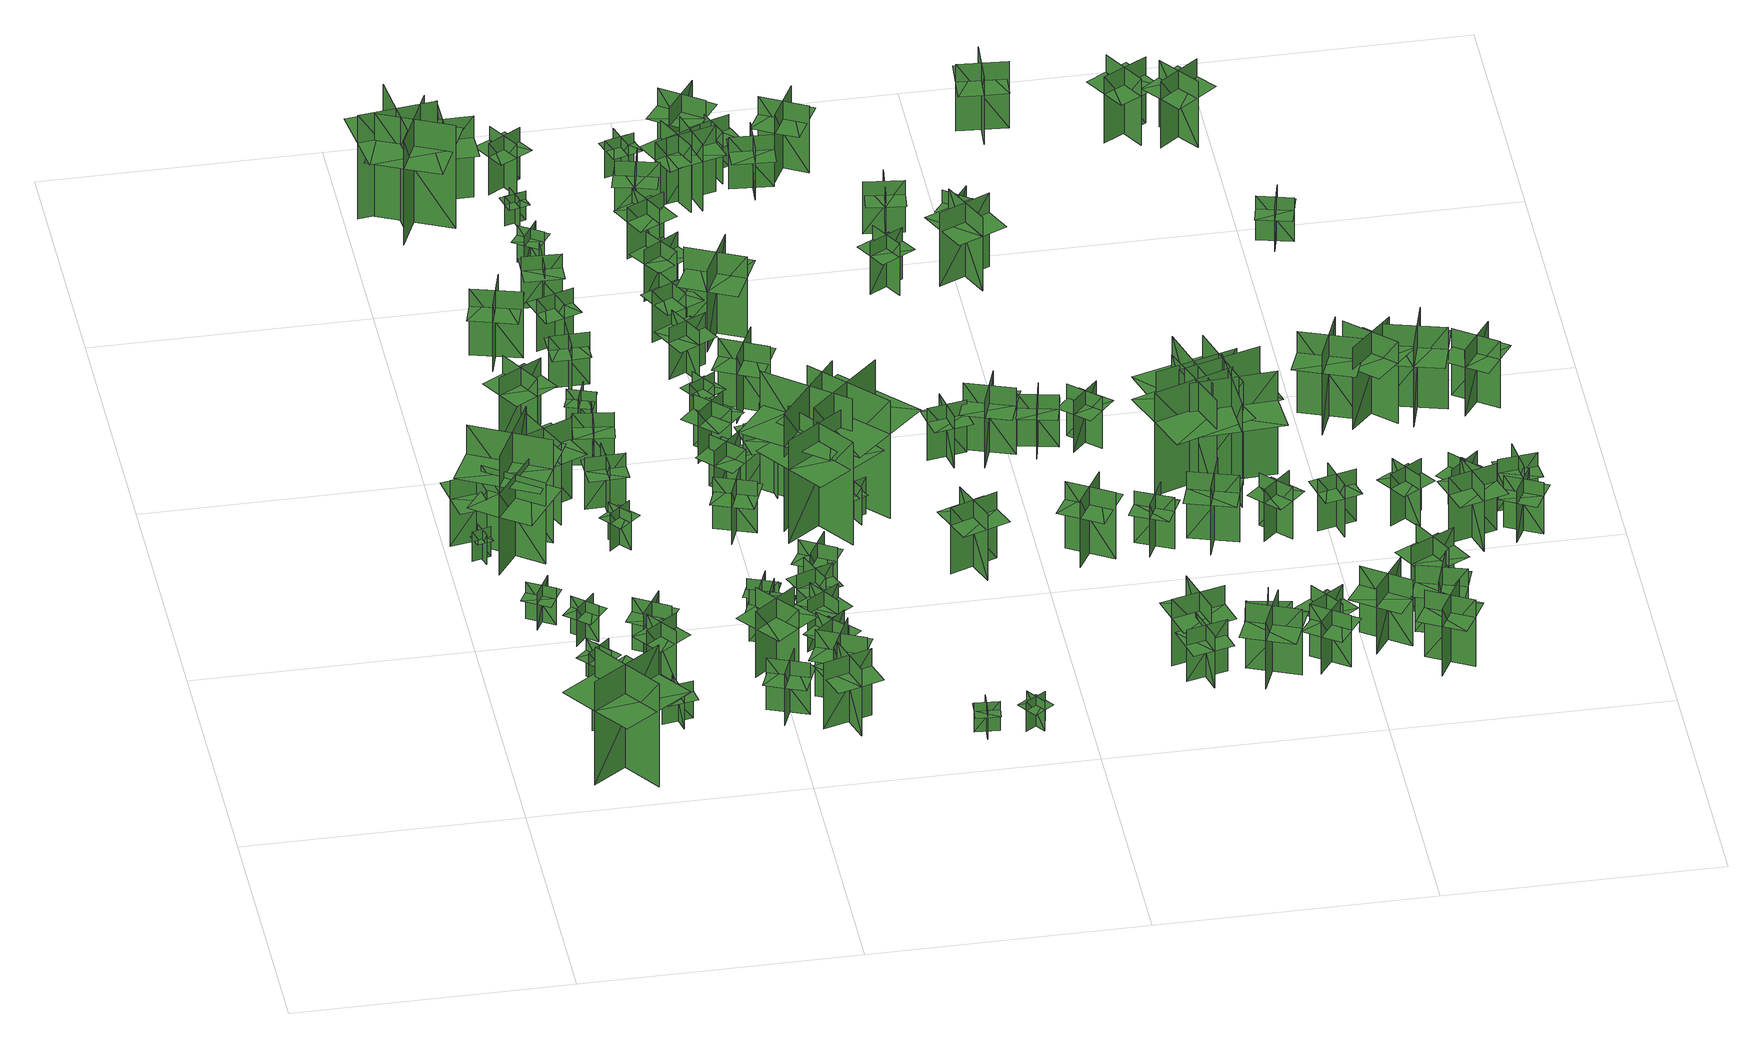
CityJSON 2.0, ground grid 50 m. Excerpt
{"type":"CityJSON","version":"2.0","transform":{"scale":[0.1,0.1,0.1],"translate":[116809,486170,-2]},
"CityObjects":{
"tree1":{"type":"SolitaryVegetationObject","geometry":[{"type":"MultiSurface","lod":"1","boundaries":[[[0,1,2]],[[0,2,3]],[[4,5,6]],[[4,6,7]],[[8,9,10]],[[8,10,11]],[[8,11,12]],[[8,12,13]]]}]},
"tree2":{"type":"SolitaryVegetationObject","geometry":[{"type":"MultiSurface","lod":"1","boundaries":[[[14,15,16]],[[14,16,17]],[[18,19,20]],[[18,20,21]],[[22,23,24]],[[22,24,25]],[[22,25,26]],[[22,26,27]]]}]},
"tree3":{"type":"SolitaryVegetationObject","geometry":[{"type":"MultiSurface","lod":"1","boundaries":[[[28,29,30]],[[28,30,31]],[[32,33,34]],[[32,34,35]],[[36,37,38]],[[36,38,39]],[[36,39,40]],[[36,40,41]]]}]},
"tree4":{"type":"SolitaryVegetationObject","geometry":[{"type":"MultiSurface","lod":"1","boundaries":[[[42,43,44]],[[42,44,45]],[[46,47,48]],[[46,48,49]],[[50,51,52]],[[50,52,53]],[[50,53,54]],[[50,54,55]]]}]},
"tree5":{"type":"SolitaryVegetationObject","geometry":[{"type":"MultiSurface","lod":"1","boundaries":[[[56,57,58]],[[56,58,59]],[[60,61,62]],[[60,62,63]],[[64,65,66]],[[64,66,67]],[[64,67,68]],[[64,68,69]]]}]},
"tree6":{"type":"SolitaryVegetationObject","geometry":[{"type":"MultiSurface","lod":"1","boundaries":[[[70,71,72]],[[70,72,73]],[[74,75,76]],[[74,76,77]],[[78,79,80]],[[78,80,81]],[[78,81,82]],[[78,82,83]]]}]},
"tree7":{"type":"SolitaryVegetationObject","geometry":[{"type":"MultiSurface","lod":"1","boundaries":[[[84,85,86]],[[84,86,87]],[[88,89,90]],[[88,90,91]],[[92,93,94]],[[92,94,95]],[[92,95,96]],[[92,96,97]]]}]},
"tree8":{"type":"SolitaryVegetationObject","geometry":[{"type":"MultiSurface","lod":"1","boundaries":[[[98,99,100]],[[98,100,101]],[[102,103,104]],[[102,104,105]],[[106,107,108]],[[106,108,109]],[[106,109,110]],[[106,110,111]]]}]},
"tree9":{"type":"SolitaryVegetationObject","geometry":[{"type":"MultiSurface","lod":"1","boundaries":[[[112,113,114]],[[112,114,115]],[[116,117,118]],[[116,118,119]],[[120,121,122]],[[120,122,123]],[[120,123,124]],[[120,124,125]]]}]},
"tree10":{"type":"SolitaryVegetationObject","geometry":[{"type":"MultiSurface","lod":"1","boundaries":[[[126,127,128]],[[126,128,129]],[[130,131,132]],[[130,132,133]],[[134,135,136]],[[134,136,137]],[[134,137,138]],[[134,138,139]]]}]},
"tree11":{"type":"SolitaryVegetationObject","geometry":[{"type":"MultiSurface","lod":"1","boundaries":[[[140,141,142]],[[140,142,143]],[[144,145,146]],[[144,146,147]],[[148,149,150]],[[148,150,151]],[[148,151,152]],[[148,152,153]]]}]},
"tree12":{"type":"SolitaryVegetationObject","geometry":[{"type":"MultiSurface","lod":"1","boundaries":[[[154,155,156]],[[154,156,157]],[[158,159,160]],[[158,160,161]],[[162,163,164]],[[162,164,165]],[[162,165,166]],[[162,166,167]]]}]},
"tree13":{"type":"SolitaryVegetationObject","geometry":[{"type":"MultiSurface","lod":"1","boundaries":[[[168,169,170]],[[168,170,171]],[[172,173,174]],[[172,174,175]],[[176,177,178]],[[176,178,179]],[[176,179,180]],[[176,180,181]]]}]},
"tree14":{"type":"SolitaryVegetationObject","geometry":[{"type":"MultiSurface","lod":"1","boundaries":[[[182,183,184]],[[182,184,185]],[[186,187,188]],[[186,188,189]],[[190,191,192]],[[190,192,193]],[[190,193,194]],[[190,194,195]]]}]},
"tree15":{"type":"SolitaryVegetationObject","geometry":[{"type":"MultiSurface","lod":"1","boundaries":[[[196,197,198]],[[196,198,199]],[[200,201,202]],[[200,202,203]],[[204,205,206]],[[204,206,207]],[[204,207,208]],[[204,208,209]]]}]},
"tree16":{"type":"SolitaryVegetationObject","geometry":[{"type":"MultiSurface","lod":"1","boundaries":[[[210,211,212]],[[210,212,213]],[[214,215,216]],[[214,216,217]],[[218,219,220]],[[218,220,221]],[[218,221,222]],[[218,222,223]]]}]},
"tree17":{"type":"SolitaryVegetationObject","geometry":[{"type":"MultiSurface","lod":"1","boundaries":[[[224,225,226]],[[224,226,227]],[[228,229,230]],[[228,230,231]],[[232,233,234]],[[232,234,235]],[[232,235,236]],[[232,236,237]]]}]},
"tree18":{"type":"SolitaryVegetationObject","geometry":[{"type":"MultiSurface","lod":"1","boundaries":[[[238,239,240]],[[238,240,241]],[[242,243,244]],[[242,244,245]],[[246,247,248]],[[246,248,249]],[[246,249,250]],[[246,250,251]]]}]},
"tree19":{"type":"SolitaryVegetationObject","geometry":[{"type":"MultiSurface","lod":"1","boundaries":[[[252,253,254]],[[252,254,255]],[[256,257,258]],[[256,258,259]],[[260,261,262]],[[260,262,263]],[[260,263,264]],[[260,264,265]]]}]},
"tree20":{"type":"SolitaryVegetationObject","geometry":[{"type":"MultiSurface","lod":"1","boundaries":[[[266,267,268]],[[266,268,269]],[[270,271,272]],[[270,272,273]],[[274,275,276]],[[274,276,277]],[[274,277,278]],[[274,278,279]]]}]},
"tree21":{"type":"SolitaryVegetationObject","geometry":[{"type":"MultiSurface","lod":"1","boundaries":[[[280,281,282]],[[280,282,283]],[[284,285,286]],[[284,286,287]],[[288,289,290]],[[288,290,291]],[[288,291,292]],[[288,292,293]]]}]},
"tree22":{"type":"SolitaryVegetationObject","geometry":[{"type":"MultiSurface","lod":"1","boundaries":[[[294,295,296]],[[294,296,297]],[[298,299,300]],[[298,300,301]],[[302,303,304]],[[302,304,305]],[[302,305,306]],[[302,306,307]]]}]},
"tree23":{"type":"SolitaryVegetationObject","geometry":[{"type":"MultiSurface","lod":"1","boundaries":[[[308,309,310]],[[308,310,311]],[[312,313,314]],[[312,314,315]],[[316,317,318]],[[316,318,319]],[[316,319,320]],[[316,320,321]]]}]},
"tree24":{"type":"SolitaryVegetationObject","geometry":[{"type":"MultiSurface","lod":"1","boundaries":[[[322,323,324]],[[322,324,325]],[[326,327,328]],[[326,328,329]],[[330,331,332]],[[330,332,333]],[[330,333,334]],[[330,334,335]]]}]},
"tree25":{"type":"SolitaryVegetationObject","geometry":[{"type":"MultiSurface","lod":"1","boundaries":[[[336,337,338]],[[336,338,339]],[[340,341,342]],[[340,342,343]],[[344,345,346]],[[344,346,347]],[[344,347,348]],[[344,348,349]]]}]},
"tree26":{"type":"SolitaryVegetationObject","geometry":[{"type":"MultiSurface","lod":"1","boundaries":[[[350,351,352]],[[350,352,353]],[[354,355,356]],[[354,356,357]],[[358,359,360]],[[358,360,361]],[[358,361,362]],[[358,362,363]]]}]},
"tree27":{"type":"SolitaryVegetationObject","geometry":[{"type":"MultiSurface","lod":"1","boundaries":[[[364,365,366]],[[364,366,367]],[[368,369,370]],[[368,370,371]],[[372,373,374]],[[372,374,375]],[[372,375,376]],[[372,376,377]]]}]},
"tree28":{"type":"SolitaryVegetationObject","geometry":[{"type":"MultiSurface","lod":"1","boundaries":[[[378,379,380]],[[378,380,381]],[[382,383,384]],[[382,384,385]],[[386,387,388]],[[386,388,389]],[[386,389,390]],[[386,390,391]]]}]},
"tree29":{"type":"SolitaryVegetationObject","geometry":[{"type":"MultiSurface","lod":"1","boundaries":[[[392,393,394]],[[392,394,395]],[[396,397,398]],[[396,398,399]],[[400,401,402]],[[400,402,403]],[[400,403,404]],[[400,404,405]]]}]},
"tree30":{"type":"SolitaryVegetationObject","geometry":[{"type":"MultiSurface","lod":"1","boundaries":[[[406,407,408]],[[406,408,409]],[[410,411,412]],[[410,412,413]],[[414,415,416]],[[414,416,417]],[[414,417,418]],[[414,418,419]]]}]},
"tree31":{"type":"SolitaryVegetationObject","geometry":[{"type":"MultiSurface","lod":"1","boundaries":[[[420,421,422]],[[420,422,423]],[[424,425,426]],[[424,426,427]],[[428,429,430]],[[428,430,431]],[[428,431,432]],[[428,432,433]]]}]},
"tree32":{"type":"SolitaryVegetationObject","geometry":[{"type":"MultiSurface","lod":"1","boundaries":[[[434,435,436]],[[434,436,437]],[[438,439,440]],[[438,440,441]],[[442,443,444]],[[442,444,445]],[[442,445,446]],[[442,446,447]]]}]},
"tree33":{"type":"SolitaryVegetationObject","geometry":[{"type":"MultiSurface","lod":"1","boundaries":[[[448,449,450]],[[448,450,451]],[[452,453,454]],[[452,454,455]],[[456,457,458]],[[456,458,459]],[[456,459,460]],[[456,460,461]]]}]},
"tree34":{"type":"SolitaryVegetationObject","geometry":[{"type":"MultiSurface","lod":"1","boundaries":[[[462,463,464]],[[462,464,465]],[[466,467,468]],[[466,468,469]],[[470,471,472]],[[470,472,473]],[[470,473,474]],[[470,474,475]]]}]},
"tree35":{"type":"SolitaryVegetationObject","geometry":[{"type":"MultiSurface","lod":"1","boundaries":[[[476,477,478]],[[476,478,479]],[[480,481,482]],[[480,482,483]],[[484,485,486]],[[484,486,487]],[[484,487,488]],[[484,488,489]]]}]},
"tree36":{"type":"SolitaryVegetationObject","geometry":[{"type":"MultiSurface","lod":"1","boundaries":[[[490,491,492]],[[490,492,493]],[[494,495,496]],[[494,496,497]],[[498,499,500]],[[498,500,501]],[[498,501,502]],[[498,502,503]]]}]},
"tree37":{"type":"SolitaryVegetationObject","geometry":[{"type":"MultiSurface","lod":"1","boundaries":[[[504,505,506]],[[504,506,507]],[[508,509,510]],[[508,510,511]],[[512,513,514]],[[512,514,515]],[[512,515,516]],[[512,516,517]]]}]},
"tree38":{"type":"SolitaryVegetationObject","geometry":[{"type":"MultiSurface","lod":"1","boundaries":[[[518,519,520]],[[518,520,521]],[[522,523,524]],[[522,524,525]],[[526,527,528]],[[526,528,529]],[[526,529,530]],[[526,530,531]]]}]},
"tree39":{"type":"SolitaryVegetationObject","geometry":[{"type":"MultiSurface","lod":"1","boundaries":[[[532,533,534]],[[532,534,535]],[[536,537,538]],[[536,538,539]],[[540,541,542]],[[540,542,543]],[[540,543,544]],[[540,544,545]]]}]},
"tree40":{"type":"SolitaryVegetationObject","geometry":[{"type":"MultiSurface","lod":"1","boundaries":[[[546,547,548]],[[546,548,549]],[[550,551,552]],[[550,552,553]],[[554,555,556]],[[554,556,557]],[[554,557,558]],[[554,558,559]]]}]},
"tree41":{"type":"SolitaryVegetationObject","geometry":[{"type":"MultiSurface","lod":"1","boundaries":[[[560,561,562]],[[560,562,563]],[[564,565,566]],[[564,566,567]],[[568,569,570]],[[568,570,571]],[[568,571,572]],[[568,572,573]]]}]},
"tree42":{"type":"SolitaryVegetationObject","geometry":[{"type":"MultiSurface","lod":"1","boundaries":[[[574,575,576]],[[574,576,577]],[[578,579,580]],[[578,580,581]],[[582,583,584]],[[582,584,585]],[[582,585,586]],[[582,586,587]]]}]},
"tree43":{"type":"SolitaryVegetationObject","geometry":[{"type":"MultiSurface","lod":"1","boundaries":[[[588,589,590]],[[588,590,591]],[[592,593,594]],[[592,594,595]],[[596,597,598]],[[596,598,599]],[[596,599,600]],[[596,600,601]]]}]},
"tree44":{"type":"SolitaryVegetationObject","geometry":[{"type":"MultiSurface","lod":"1","boundaries":[[[602,603,604]],[[602,604,605]],[[606,607,608]],[[606,608,609]],[[610,611,612]],[[610,612,613]],[[610,613,614]],[[610,614,615]]]}]},
"tree45":{"type":"SolitaryVegetationObject","geometry":[{"type":"MultiSurface","lod":"1","boundaries":[[[616,617,618]],[[616,618,619]],[[620,621,622]],[[620,622,623]],[[624,625,626]],[[624,626,627]],[[624,627,628]],[[624,628,629]]]}]},
"tree46":{"type":"SolitaryVegetationObject","geometry":[{"type":"MultiSurface","lod":"1","boundaries":[[[630,631,632]],[[630,632,633]],[[634,635,636]],[[634,636,637]],[[638,639,640]],[[638,640,641]],[[638,641,642]],[[638,642,643]]]}]},
"tree47":{"type":"SolitaryVegetationObject","geometry":[{"type":"MultiSurface","lod":"1","boundaries":[[[644,645,646]],[[644,646,647]],[[648,649,650]],[[648,650,651]],[[652,653,654]],[[652,654,655]],[[652,655,656]],[[652,656,657]]]}]},
"tree48":{"type":"SolitaryVegetationObject","geometry":[{"type":"MultiSurface","lod":"1","boundaries":[[[658,659,660]],[[658,660,661]],[[662,663,664]],[[662,664,665]],[[666,667,668]],[[666,668,669]],[[666,669,670]],[[666,670,671]]]}]},
"tree49":{"type":"SolitaryVegetationObject","geometry":[{"type":"MultiSurface","lod":"1","boundaries":[[[672,673,674]],[[672,674,675]],[[676,677,678]],[[676,678,679]],[[680,681,682]],[[680,682,683]],[[680,683,684]],[[680,684,685]]]}]},
"tree50":{"type":"SolitaryVegetationObject","geometry":[{"type":"MultiSurface","lod":"1","boundaries":[[[686,687,688]],[[686,688,689]],[[690,691,692]],[[690,692,693]],[[694,695,696]],[[694,696,697]],[[694,697,698]],[[694,698,699]]]}]},
"tree51":{"type":"SolitaryVegetationObject","geometry":[{"type":"MultiSurface","lod":"1","boundaries":[[[700,701,702]],[[700,702,703]],[[704,705,706]],[[704,706,707]],[[708,709,710]],[[708,710,711]],[[708,711,712]],[[708,712,713]]]}]},
"tree52":{"type":"SolitaryVegetationObject","geometry":[{"type":"MultiSurface","lod":"1","boundaries":[[[714,715,716]],[[714,716,717]],[[718,719,720]],[[718,720,721]],[[722,723,724]],[[722,724,725]],[[722,725,726]],[[722,726,727]]]}]},
"tree53":{"type":"SolitaryVegetationObject","geometry":[{"type":"MultiSurface","lod":"1","boundaries":[[[728,729,730]],[[728,730,731]],[[732,733,734]],[[732,734,735]],[[736,737,738]],[[736,738,739]],[[736,739,740]],[[736,740,741]]]}]},
"tree54":{"type":"SolitaryVegetationObject","geometry":[{"type":"MultiSurface","lod":"1","boundaries":[[[742,743,744]],[[742,744,745]],[[746,747,748]],[[746,748,749]],[[750,751,752]],[[750,752,753]],[[750,753,754]],[[750,754,755]]]}]},
"tree55":{"type":"SolitaryVegetationObject","geometry":[{"type":"MultiSurface","lod":"1","boundaries":[[[756,757,758]],[[756,758,759]],[[760,761,762]],[[760,762,763]],[[764,765,766]],[[764,766,767]],[[764,767,768]],[[764,768,769]]]}]},
"tree56":{"type":"SolitaryVegetationObject","geometry":[{"type":"MultiSurface","lod":"1","boundaries":[[[770,771,772]],[[770,772,773]],[[774,775,776]],[[774,776,777]],[[778,779,780]],[[778,780,781]],[[778,781,782]],[[778,782,783]]]}]},
"tree57":{"type":"SolitaryVegetationObject","geometry":[{"type":"MultiSurface","lod":"1","boundaries":[[[784,785,786]],[[784,786,787]],[[788,789,790]],[[788,790,791]],[[792,793,794]],[[792,794,795]],[[792,795,796]],[[792,796,797]]]}]},
"tree58":{"type":"SolitaryVegetationObject","geometry":[{"type":"MultiSurface","lod":"1","boundaries":[[[798,799,800]],[[798,800,801]],[[802,803,804]],[[802,804,805]],[[806,807,808]],[[806,808,809]],[[806,809,810]],[[806,810,811]]]}]},
"tree59":{"type":"SolitaryVegetationObject","geometry":[{"type":"MultiSurface","lod":"1","boundaries":[[[812,813,814]],[[812,814,815]],[[816,817,818]],[[816,818,819]],[[820,821,822]],[[820,822,823]],[[820,823,824]],[[820,824,825]]]}]},
"tree60":{"type":"SolitaryVegetationObject","geometry":[{"type":"MultiSurface","lod":"1","boundaries":[[[826,827,828]],[[826,828,829]],[[830,831,832]],[[830,832,833]],[[834,835,836]],[[834,836,837]],[[834,837,838]],[[834,838,839]]]}]},
"tree61":{"type":"SolitaryVegetationObject","geometry":[{"type":"MultiSurface","lod":"1","boundaries":[[[840,841,842]],[[840,842,843]],[[844,845,846]],[[844,846,847]],[[848,849,850]],[[848,850,851]],[[848,851,852]],[[848,852,853]]]}]},
"tree62":{"type":"SolitaryVegetationObject","geometry":[{"type":"MultiSurface","lod":"1","boundaries":[[[854,855,856]],[[854,856,857]],[[858,859,860]],[[858,860,861]],[[862,863,864]],[[862,864,865]],[[862,865,866]],[[862,866,867]]]}]},
"tree63":{"type":"SolitaryVegetationObject","geometry":[{"type":"MultiSurface","lod":"1","boundaries":[[[868,869,870]],[[868,870,871]],[[872,873,874]],[[872,874,875]],[[876,877,878]],[[876,878,879]],[[876,879,880]],[[876,880,881]]]}]},
"tree64":{"type":"SolitaryVegetationObject","geometry":[{"type":"MultiSurface","lod":"1","boundaries":[[[882,883,884]],[[882,884,885]],[[886,887,888]],[[886,888,889]],[[890,891,892]],[[890,892,893]],[[890,893,894]],[[890,894,895]]]}]},
"tree65":{"type":"SolitaryVegetationObject","geometry":[{"type":"MultiSurface","lod":"1","boundaries":[[[896,897,898]],[[896,898,899]],[[900,901,902]],[[900,902,903]],[[904,905,906]],[[904,906,907]],[[904,907,908]],[[904,908,909]]]}]},
"tree66":{"type":"SolitaryVegetationObject","geometry":[{"type":"MultiSurface","lod":"1","boundaries":[[[910,911,912]],[[910,912,913]],[[914,915,916]],[[914,916,917]],[[918,919,920]],[[918,920,921]],[[918,921,922]],[[918,922,923]]]}]},
"tree67":{"type":"SolitaryVegetationObject","geometry":[{"type":"MultiSurface","lod":"1","boundaries":[[[924,925,926]],[[924,926,927]],[[928,929,930]],[[928,930,931]],[[932,933,934]],[[932,934,935]],[[932,935,936]],[[932,936,937]]]}]},
"tree68":{"type":"SolitaryVegetationObject","geometry":[{"type":"MultiSurface","lod":"1","boundaries":[[[938,939,940]],[[938,940,941]],[[942,943,944]],[[942,944,945]],[[946,947,948]],[[946,948,949]],[[946,949,950]],[[946,950,951]]]}]},
"tree69":{"type":"SolitaryVegetationObject","geometry":[{"type":"MultiSurface","lod":"1","boundaries":[[[952,953,954]],[[952,954,955]],[[956,957,958]],[[956,958,959]],[[960,961,962]],[[960,962,963]],[[960,963,964]],[[960,964,965]]]}]},
"tree70":{"type":"SolitaryVegetationObject","geometry":[{"type":"MultiSurface","lod":"1","boundaries":[[[966,967,968]],[[966,968,969]],[[970,971,972]],[[970,972,973]],[[974,975,976]],[[974,976,977]],[[974,977,978]],[[974,978,979]]]}]},
"tree71":{"type":"SolitaryVegetationObject","geometry":[{"type":"MultiSurface","lod":"1","boundaries":[[[980,981,982]],[[980,982,983]],[[984,985,986]],[[984,986,987]],[[988,989,990]],[[988,990,991]],[[988,991,992]],[[988,992,993]]]}]},
"tree72":{"type":"SolitaryVegetationObject","geometry":[{"type":"MultiSurface","lod":"1","boundaries":[[[994,995,996]],[[994,996,997]],[[998,999,1000]],[[998,1000,1001]],[[1002,1003,1004]],[[1002,1004,1005]],[[1002,1005,1006]],[[1002,1006,1007]]]}]},
"tree73":{"type":"SolitaryVegetationObject","geometry":[{"type":"MultiSurface","lod":"1","boundaries":[[[1008,1009,1010]],[[1008,1010,1011]],[[1012,1013,1014]],[[1012,1014,1015]],[[1016,1017,1018]],[[1016,1018,1019]],[[1016,1019,1020]],[[1016,1020,1021]]]}]},
"tree74":{"type":"SolitaryVegetationObject","geometry":[{"type":"MultiSurface","lod":"1","boundaries":[[[1022,1023,1024]],[[1022,1024,1025]],[[1026,1027,1028]],[[1026,1028,1029]],[[1030,1031,1032]],[[1030,1032,1033]],[[1030,1033,1034]],[[1030,1034,1035]]]}]},
"tree75":{"type":"SolitaryVegetationObject","geometry":[{"type":"MultiSurface","lod":"1","boundaries":[[[1036,1037,1038]],[[1036,1038,1039]],[[1040,1041,1042]],[[1040,1042,1043]],[[1044,1045,1046]],[[1044,1046,1047]],[[1044,1047,1048]],[[1044,1048,1049]]]}]},
"tree76":{"type":"SolitaryVegetationObject","geometry":[{"type":"MultiSurface","lod":"1","boundaries":[[[1050,1051,1052]],[[1050,1052,1053]],[[1054,1055,1056]],[[1054,1056,1057]],[[1058,1059,1060]],[[1058,1060,1061]],[[1058,1061,1062]],[[1058,1062,1063]]]}]},
"tree77":{"type":"SolitaryVegetationObject","geometry":[{"type":"MultiSurface","lod":"1","boundaries":[[[1064,1065,1066]],[[1064,1066,1067]],[[1068,1069,1070]],[[1068,1070,1071]],[[1072,1073,1074]],[[1072,1074,1075]],[[1072,1075,1076]],[[1072,1076,1077]]]}]},
"tree78":{"type":"SolitaryVegetationObject","geometry":[{"type":"MultiSurface","lod":"1","boundaries":[[[1078,1079,1080]],[[1078,1080,1081]],[[1082,1083,1084]],[[1082,1084,1085]],[[1086,1087,1088]],[[1086,1088,1089]],[[1086,1089,1090]],[[1086,1090,1091]]]}]},
"tree79":{"type":"SolitaryVegetationObject","geometry":[{"type":"MultiSurface","lod":"1","boundaries":[[[1092,1093,1094]],[[1092,1094,1095]],[[1096,1097,1098]],[[1096,1098,1099]],[[1100,1101,1102]],[[1100,1102,1103]],[[1100,1103,1104]],[[1100,1104,1105]]]}]},
"tree80":{"type":"SolitaryVegetationObject","geometry":[{"type":"MultiSurface","lod":"1","boundaries":[[[1106,1107,1108]],[[1106,1108,1109]],[[1110,1111,1112]],[[1110,1112,1113]],[[1114,1115,1116]],[[1114,1116,1117]],[[1114,1117,1118]],[[1114,1118,1119]]]}]},
"tree81":{"type":"SolitaryVegetationObject","geometry":[{"type":"MultiSurface","lod":"1","boundaries":[[[1120,1121,1122]],[[1120,1122,1123]],[[1124,1125,1126]],[[1124,1126,1127]],[[1128,1129,1130]],[[1128,1130,1131]],[[1128,1131,1132]],[[1128,1132,1133]]]}]},
"tree82":{"type":"SolitaryVegetationObject","geometry":[{"type":"MultiSurface","lod":"1","boundaries":[[[1134,1135,1136]],[[1134,1136,1137]],[[1138,1139,1140]],[[1138,1140,1141]],[[1142,1143,1144]],[[1142,1144,1145]],[[1142,1145,1146]],[[1142,1146,1147]]]}]},
"tree83":{"type":"SolitaryVegetationObject","geometry":[{"type":"MultiSurface","lod":"1","boundaries":[[[1148,1149,1150]],[[1148,1150,1151]],[[1152,1153,1154]],[[1152,1154,1155]],[[1156,1157,1158]],[[1156,1158,1159]],[[1156,1159,1160]],[[1156,1160,1161]]]}]},
"tree84":{"type":"SolitaryVegetationObject","geometry":[{"type":"MultiSurface","lod":"1","boundaries":[[[1162,1163,1164]],[[1162,1164,1165]],[[1166,1167,1168]],[[1166,1168,1169]],[[1170,1171,1172]],[[1170,1172,1173]],[[1170,1173,1174]],[[1170,1174,1175]]]}]},
"tree85":{"type":"SolitaryVegetationObject","geometry":[{"type":"MultiSurface","lod":"1","boundaries":[[[1176,1177,1178]],[[1176,1178,1179]],[[1180,1181,1182]],[[1180,1182,1183]],[[1184,1185,1186]],[[1184,1186,1187]],[[1184,1187,1188]],[[1184,1188,1189]]]}]},
"tree86":{"type":"SolitaryVegetationObject","geometry":[{"type":"MultiSurface","lod":"1","boundaries":[[[1190,1191,1192]],[[1190,1192,1193]],[[1194,1195,1196]],[[1194,1196,1197]],[[1198,1199,1200]],[[1198,1200,1201]],[[1198,1201,1202]],[[1198,1202,1203]]]}]},
"tree87":{"type":"SolitaryVegetationObject","geometry":[{"type":"MultiSurface","lod":"1","boundaries":[[[1204,1205,1206]],[[1204,1206,1207]],[[1208,1209,1210]],[[1208,1210,1211]],[[1212,1213,1214]],[[1212,1214,1215]],[[1212,1215,1216]],[[1212,1216,1217]]]}]},
"tree88":{"type":"SolitaryVegetationObject","geometry":[{"type":"MultiSurface","lod":"1","boundaries":[[[1218,1219,1220]],[[1218,1220,1221]],[[1222,1223,1224]],[[1222,1224,1225]],[[1226,1227,1228]],[[1226,1228,1229]],[[1226,1229,1230]],[[1226,1230,1231]]]}]},
"tree89":{"type":"SolitaryVegetationObject","geometry":[{"type":"MultiSurface","lod":"1","boundaries":[[[1232,1233,1234]],[[1232,1234,1235]],[[1236,1237,1238]],[[1236,1238,1239]],[[1240,1241,1242]],[[1240,1242,1243]],[[1240,1243,1244]],[[1240,1244,1245]]]}]},
"tree90":{"type":"SolitaryVegetationObject","geometry":[{"type":"MultiSurface","lod":"1","boundaries":[[[1246,1247,1248]],[[1246,1248,1249]],[[1250,1251,1252]],[[1250,1252,1253]],[[1254,1255,1256]],[[1254,1256,1257]],[[1254,1257,1258]],[[1254,1258,1259]]]}]},
"tree91":{"type":"SolitaryVegetationObject","geometry":[{"type":"MultiSurface","lod":"1","boundaries":[[[1260,1261,1262]],[[1260,1262,1263]],[[1264,1265,1266]],[[1264,1266,1267]],[[1268,1269,1270]],[[1268,1270,1271]],[[1268,1271,1272]],[[1268,1272,1273]]]}]},
"tree92":{"type":"SolitaryVegetationObject","geometry":[{"type":"MultiSurface","lod":"1","boundaries":[[[1274,1275,1276]],[[1274,1276,1277]],[[1278,1279,1280]],[[1278,1280,1281]],[[1282,1283,1284]],[[1282,1284,1285]],[[1282,1285,1286]],[[1282,1286,1287]]]}]},
"tree93":{"type":"SolitaryVegetationObject","geometry":[{"type":"MultiSurface","lod":"1","boundaries":[[[1288,1289,1290]],[[1288,1290,1291]],[[1292,1293,1294]],[[1292,1294,1295]],[[1296,1297,1298]],[[1296,1298,1299]],[[1296,1299,1300]],[[1296,1300,1301]]]}]},
"tree94":{"type":"SolitaryVegetationObject","geometry":[{"type":"MultiSurface","lod":"1","boundaries":[[[1302,1303,1304]],[[1302,1304,1305]],[[1306,1307,1308]],[[1306,1308,1309]],[[1310,1311,1312]],[[1310,1312,1313]],[[1310,1313,1314]],[[1310,1314,1315]]]}]},
"tree95":{"type":"SolitaryVegetationObject","geometry":[{"type":"MultiSurface","lod":"1","boundaries":[[[1316,1317,1318]],[[1316,1318,1319]],[[1320,1321,1322]],[[1320,1322,1323]],[[1324,1325,1326]],[[1324,1326,1327]],[[1324,1327,1328]],[[1324,1328,1329]]]}]},
"tree96":{"type":"SolitaryVegetationObject","geometry":[{"type":"MultiSurface","lod":"1","boundaries":[[[1330,1331,1332]],[[1330,1332,1333]],[[1334,1335,1336]],[[1334,1336,1337]],[[1338,1339,1340]],[[1338,1340,1341]],[[1338,1341,1342]],[[1338,1342,1343]]]}]},
"tree97":{"type":"SolitaryVegetationObject","geometry":[{"type":"MultiSurface","lod":"1","boundaries":[[[1344,1345,1346]],[[1344,1346,1347]],[[1348,1349,1350]],[[1348,1350,1351]],[[1352,1353,1354]],[[1352,1354,1355]],[[1352,1355,1356]],[[1352,1356,1357]]]}]},
"tree98":{"type":"SolitaryVegetationObject","geometry":[{"type":"MultiSurface","lod":"1","boundaries":[[[1358,1359,1360]],[[1358,1360,1361]],[[1362,1363,1364]],[[1362,1364,1365]],[[1366,1367,1368]],[[1366,1368,1369]],[[1366,1369,1370]],[[1366,1370,1371]]]}]},
"tree99":{"type":"SolitaryVegetationObject","geometry":[{"type":"MultiSurface","lod":"1","boundaries":[[[1372,1373,1374]],[[1372,1374,1375]],[[1376,1377,1378]],[[1376,1378,1379]],[[1380,1381,1382]],[[1380,1382,1383]],[[1380,1383,1384]],[[1380,1384,1385]]]}]},
"tree100":{"type":"SolitaryVegetationObject","geometry":[{"type":"MultiSurface","lod":"1","boundaries":[[[1386,1387,1388]],[[1386,1388,1389]],[[1390,1391,1392]],[[1390,1392,1393]],[[1394,1395,1396]],[[1394,1396,1397]],[[1394,1397,1398]],[[1394,1398,1399]]]}]},
"tree101":{"type":"SolitaryVegetationObject","geometry":[{"type":"MultiSurface","lod":"1","boundaries":[[[1400,1401,1402]],[[1400,1402,1403]],[[1404,1405,1406]],[[1404,1406,1407]],[[1408,1409,1410]],[[1408,1410,1411]],[[1408,1411,1412]],[[1408,1412,1413]]]}]},
"tree102":{"type":"SolitaryVegetationObject","geometry":[{"type":"MultiSurface","lod":"1","boundaries":[[[1414,1415,1416]],[[1414,1416,1417]],[[1418,1419,1420]],[[1418,1420,1421]],[[1422,1423,1424]],[[1422,1424,1425]],[[1422,1425,1426]],[[1422,1426,1427]]]}]},
"tree103":{"type":"SolitaryVegetationObject","geometry":[{"type":"MultiSurface","lod":"1","boundaries":[[[1428,1429,1430]],[[1428,1430,1431]],[[1432,1433,1434]],[[1432,1434,1435]],[[1436,1437,1438]],[[1436,1438,1439]],[[1436,1439,1440]],[[1436,1440,1441]]]}]},
"tree104":{"type":"SolitaryVegetationObject","geometry":[{"type":"MultiSurface","lod":"1","boundaries":[[[1442,1443,1444]],[[1442,1444,1445]],[[1446,1447,1448]],[[1446,1448,1449]],[[1450,1451,1452]],[[1450,1452,1453]],[[1450,1453,1454]],[[1450,1454,1455]]]}]}
},
"vertices":[
[151,172,9],[240,46,9],[240,46,225],[151,172,225],[132,71,9],[259,160,9],[259,160,225],[132,71,225],[132,71,164],[177,8,164],[304,97,164],[259,160,164],[214,223,164],[88,134,164],
[182,179,12],[206,252,12],[206,252,120],[182,179,120],[228,201,12],[155,226,12],[155,226,120],[228,201,120],[228,201,90],[240,238,90],[167,263,90],[155,226,90],[142,190,90],[216,165,90],
[74,763,13],[40,753,13],[40,753,75],[74,763,75],[53,774,13],[53,774,75],[63,740,75],[63,740,13],[54,773,55],[39,769,55],[47,741,55],[62,745,55],[76,749,55],[68,777,55],
[114,535,12],[141,584,12],[141,584,89],[114,535,89],[149,545,12],[101,572,12],[101,572,89],[149,545,89],[149,545,67],[163,570,67],[114,596,67],[101,572,67],[88,548,67],[136,521,67],
[208,341,15],[172,383,15],[172,383,92],[208,341,92],[211,378,15],[169,341,15],[169,341,92],[211,378,92],[211,378,70],[192,399,70],[151,362,70],[169,341,70],[187,321,70],[229,357,70],
[49,861,11],[67,763,11],[67,763,150],[49,861,150],[11,806,11],[109,824,11],[109,824,150],[11,806,150],[11,806,111],[20,757,111],[118,775,111],[109,824,111],[100,873,111],[2,855,111],
[211,481,13],[169,516,13],[169,516,90],[211,481,90],[208,517,13],[172,475,13],[172,475,90],[208,517,90],[208,517,68],[187,535,68],[151,493,68],[172,475,68],[193,457,68],[229,499,68],
[163,729,10],[64,800,10],[64,800,179],[163,729,179],[150,809,10],[79,710,10],[79,710,179],[150,809,179],[150,809,131],[101,845,131],[30,746,131],[79,710,131],[129,675,131],[200,774,131],
[88,754,12],[158,892,12],[158,892,227],[88,754,227],[186,785,12],[48,855,12],[48,855,227],[186,785,227],[186,785,167],[221,854,167],[83,924,167],[48,855,167],[13,786,167],[151,716,167],
[308,189,22],[297,243,22],[297,243,99],[308,189,99],[329,219,22],[274,209,22],[274,209,99],[329,219,99],[329,219,78],[323,246,78],[269,236,78],[274,209,78],[280,181,78],[334,192,78],
[319,327,21],[278,385,21],[278,385,130],[319,327,130],[328,379,21],[269,337,21],[269,337,130],[328,379,130],[328,379,101],[308,407,101],[249,365,101],[269,337,101],[289,309,101],[348,351,101],
[275,398,14],[312,459,14],[312,459,123],[275,398,123],[326,411,14],[264,447,14],[264,447,123],[326,411,123],[326,411,94],[344,441,94],[282,477,94],[264,447,94],[247,418,94],[308,381,94],
[240,909,12],[137,864,12],[137,864,182],[240,909,182],[163,938,12],[209,835,12],[209,835,182],[163,938,182],[163,938,138],[114,917,138],[159,813,138],[209,835,138],[258,857,138],[213,960,138],
[163,1152,13],[209,1073,13],[209,1073,152],[163,1152,152],[146,1087,13],[226,1133,13],[226,1133,152],[146,1087,152],[146,1087,116],[169,1049,116],[248,1095,116],[226,1133,116],[204,1172,116],[124,1125,116],
[314,741,12],[281,780,12],[281,780,89],[314,741,89],[317,778,12],[278,745,12],[278,745,89],[317,778,89],[317,778,69],[301,797,69],[262,764,69],[278,745,69],[293,726,69],[333,759,69],
[292,916,9],[295,844,9],[295,844,117],[292,916,117],[257,877,9],[329,880,9],[329,880,117],[257,877,117],[257,877,89],[259,843,89],[330,846,89],[329,880,89],[327,915,89],[256,911,89],
[531,208,12],[459,236,12],[459,236,120],[531,208,120],[511,255,12],[482,183,12],[482,183,120],[511,255,120],[511,255,90],[475,270,90],[446,198,90],[482,183,90],[518,169,90],[547,241,90],
[230,1331,13],[141,1356,13],[141,1356,152],[230,1331,152],[197,1389,13],[172,1301,13],[172,1301,152],[197,1389,152],[197,1389,116],[154,1401,116],[129,1313,116],[172,1301,116],[214,1288,116],[240,1377,116],
[288,965,11],[296,1036,11],[296,1036,120],[288,965,120],[329,997,11],[258,1006,11],[258,1006,120],[329,997,120],[329,997,91],[333,1032,91],[262,1040,91],[258,1006,91],[254,971,91],[325,963,91],
[536,394,12],[458,332,12],[458,332,150],[536,394,150],[470,402,12],[531,324,12],[531,324,150],[470,402,150],[470,402,111],[431,372,111],[492,293,111],[531,324,111],[571,354,111],[510,433,111],
[318,1108,10],[269,1125,10],[269,1125,87],[318,1108,87],[301,1142,10],[284,1093,10],[284,1093,87],[301,1142,87],[301,1142,67],[278,1150,67],[261,1101,67],[284,1093,67],[308,1085,67],[324,1134,67],
[466,443,10],[538,416,10],[538,416,118],[466,443,118],[487,396,10],[514,468,10],[514,468,118],[487,396,118],[487,396,87],[523,382,87],[550,455,87],[514,468,87],[478,482,87],[451,409,87],
[166,1812,8],[24,1793,8],[24,1793,225],[166,1812,225],[83,1875,8],[101,1733,8],[101,1733,225],[83,1875,225],[83,1875,168],[14,1866,168],[33,1724,168],[101,1733,168],[170,1742,168],[151,1884,168],
[546,161,12],[634,189,12],[634,189,151],[546,161,151],[606,130,12],[579,218,12],[579,218,151],[606,130,151],[606,130,115],[648,143,115],[621,231,115],[579,218,115],[536,205,115],[564,117,115],
[185,1736,8],[54,1795,8],[54,1795,224],[185,1736,224],[147,1833,8],[88,1703,8],[88,1703,224],[147,1833,224],[147,1833,168],[84,1862,168],[25,1731,168],[88,1703,168],[151,1675,168],[210,1805,168],
[475,519,10],[527,499,10],[527,499,87],[475,519,87],[490,485,10],[510,536,10],[510,536,87],[490,485,87],[490,485,65],[516,475,65],[536,526,65],[510,536,65],[484,546,65],[464,495,65],
[632,222,12],[549,261,12],[549,261,151],[632,222,151],[609,285,12],[570,202,12],[570,202,151],[609,285,151],[609,285,115],[569,304,115],[530,221,115],[570,202,115],[610,183,115],[649,266,115],
[330,1243,8],[259,1242,8],[259,1242,117],[330,1243,117],[293,1279,8],[293,1207,8],[293,1207,117],[293,1279,117],[293,1279,88],[258,1279,88],[259,1207,88],[293,1207,88],[328,1208,88],[327,1279,88],
[562,303,13],[615,351,13],[615,351,121],[562,303,121],[614,301,13],[566,354,13],[566,354,121],[614,301,121],[614,301,93],[640,324,93],[592,377,93],[566,354,93],[540,331,93],[588,278,93],
[325,1373,11],[257,1350,11],[257,1350,119],[325,1373,119],[278,1396,11],[301,1328,11],[301,1328,119],[278,1396,119],[278,1396,90],[246,1385,90],[268,1317,90],[301,1328,90],[334,1339,90],[311,1407,90],
[558,390,13],[618,429,13],[618,429,122],[558,390,122],[609,379,13],[571,440,13],[571,440,122],[609,379,122],[609,379,93],[638,398,93],[600,458,93],[571,440,93],[542,421,93],[580,361,93],
[118,1821,8],[231,1822,8],[231,1822,178],[118,1821,178],[177,1764,8],[176,1877,8],[176,1877,178],[177,1764,178],[177,1764,134],[231,1764,134],[230,1877,134],[176,1877,134],[122,1876,134],[123,1763,134],
[535,754,11],[462,781,11],[462,781,119],[535,754,119],[514,801,11],[486,728,11],[486,728,119],[514,801,119],[514,801,89],[477,814,89],[450,742,89],[486,728,89],[523,715,89],[550,787,89],
[574,517,11],[600,451,11],[600,451,120],[574,517,120],[553,469,11],[620,495,11],[620,495,120],[553,469,120],[553,469,91],[566,437,91],[633,463,91],[620,495,91],[607,528,91],[541,501,91],
[291,1516,10],[288,1444,10],[288,1444,118],[291,1516,118],[253,1480,10],[324,1477,10],[324,1477,118],[253,1480,118],[253,1480,90],[252,1445,90],[323,1443,90],[324,1477,90],[326,1512,90],[254,1514,90],
[479,909,10],[533,854,10],[533,854,117],[479,909,117],[478,857,10],[533,912,10],[533,912,117],[478,857,117],[478,857,87],[506,830,87],[560,885,87],[533,912,87],[506,940,87],[451,885,87],
[276,1580,11],[304,1623,11],[304,1623,88],[276,1580,88],[312,1588,11],[270,1616,11],[270,1616,88],[312,1588,88],[312,1588,68],[326,1608,68],[283,1637,68],[270,1616,68],[256,1595,68],[299,1567,68],
[636,538,11],[574,573,11],[574,573,119],[636,538,119],[622,588,11],[587,526,11],[587,526,119],[622,588,119],[622,588,90],[592,605,90],[557,543,90],[587,526,90],[617,509,90],[652,571,90],
[524,1030,11],[471,974,11],[471,974,118],[524,1030,118],[473,1029,11],[529,975,11],[529,975,118],[473,1029,118],[473,1029,88],[446,1001,88],[502,948,88],[529,975,88],[556,1003,88],[500,1057,88],
[306,1733,13],[267,1722,13],[267,1722,74],[306,1733,74],[280,1748,13],[291,1708,13],[291,1708,74],[280,1748,74],[280,1748,58],[261,1743,58],[272,1703,58],[291,1708,58],[310,1713,58],[299,1753,58],
[318,1860,9],[257,1823,9],[257,1823,117],[318,1860,117],[268,1872,9],[304,1811,9],[304,1811,117],[268,1872,117],[268,1872,89],[238,1855,89],[274,1793,89],[304,1811,89],[334,1828,89],[297,1890,89],
[526,1129,11],[479,1100,11],[479,1100,88],[526,1129,88],[490,1138,11],[520,1091,11],[520,1091,88],[490,1138,88],[490,1138,66],[466,1123,66],[496,1076,66],[520,1091,66],[543,1106,66],[513,1152,66],
[571,941,10],[588,851,10],[588,851,149],[571,941,149],[534,885,10],[624,902,10],[624,902,149],[534,885,149],[534,885,113],[542,842,113],[633,859,113],[624,902,113],[616,946,113],[526,929,113],
[820,128,12],[817,83,12],[817,83,73],[820,128,73],[798,108,12],[842,105,12],[842,105,73],[798,108,73],[798,108,56],[796,86,56],[840,83,56],[842,105,56],[843,127,56],[799,130,56],
[466,1231,9],[535,1265,9],[535,1265,117],[466,1231,117],[515,1214,9],[480,1283,9],[480,1283,117],[515,1214,117],[515,1214,87],[550,1232,87],[515,1301,87],[480,1283,87],[446,1266,87],[480,1197,87],
[601,821,8],[691,695,8],[691,695,223],[601,821,223],[583,719,8],[709,809,8],[709,809,223],[583,719,223],[583,719,163],[628,656,163],[754,746,163],[709,809,163],[664,872,163],[538,782,163],
[704,779,7],[564,887,7],[564,887,254],[704,779,254],[690,896,7],[582,756,7],[582,756,254],[690,896,254],[690,896,185],[620,950,185],[512,810,185],[582,756,185],[652,702,185],[760,842,185],
[527,1378,9],[457,1344,9],[457,1344,117],[527,1378,117],[478,1395,9],[512,1326,9],[512,1326,117],[478,1395,117],[478,1395,87],[443,1378,87],[477,1309,87],[512,1326,87],[547,1343,87],[513,1412,87],
[619,1102,10],[536,1142,10],[536,1142,149],[619,1102,149],[596,1165,10],[557,1082,10],[557,1082,149],[596,1165,149],[596,1165,112],[556,1184,112],[517,1101,112],[557,1082,112],[597,1063,112],[636,1147,112],
[696,787,12],[715,746,12],[715,746,89],[696,787,89],[686,759,12],[686,759,89],[727,777,89],[727,777,12],[687,760,64],[695,742,64],[728,757,64],[720,774,64],[713,792,64],[680,777,64],
[917,91,11],[892,127,11],[892,127,73],[917,91,73],[923,120,11],[886,95,11],[886,95,73],[923,120,73],[923,120,56],[910,138,56],[874,113,56],[886,95,56],[899,77,56],[935,102,56],
[476,1513,12],[517,1447,12],[517,1447,120],[476,1513,120],[464,1462,12],[529,1504,12],[529,1504,120],[464,1462,120],[464,1462,90],[484,1430,90],[550,1471,90],[529,1504,90],[509,1536,90],[443,1495,90],
[763,883,10],[634,761,10],[634,761,256],[763,883,256],[645,887,10],[767,759,10],[767,759,256],[645,887,256],[645,887,187],[581,826,187],[703,698,187],[767,759,187],[831,820,187],[709,948,187],
[509,1574,14],[475,1643,14],[475,1643,122],[509,1574,122],[526,1622,14],[456,1588,14],[456,1588,122],[526,1622,122],[526,1622,92],[509,1657,92],[439,1623,92],[456,1588,92],[474,1553,92],[543,1588,92],
[517,1378,8],[619,1330,8],[619,1330,178],[517,1378,178],[545,1301,8],[594,1402,8],[594,1402,178],[545,1301,178],[545,1301,134],[594,1277,134],[642,1379,134],[594,1402,134],[545,1426,134],[496,1324,134],
[460,1732,11],[536,1713,11],[536,1713,119],[460,1732,119],[487,1688,11],[505,1763,11],[505,1763,119],[487,1688,119],[487,1688,89],[524,1678,89],[543,1754,89],[505,1763,89],[468,1772,89],[449,1697,89],
[514,1851,11],[461,1835,11],[461,1835,88],[514,1851,88],[482,1869,11],[498,1816,11],[498,1816,88],[482,1869,88],[482,1869,67],[455,1860,67],[472,1808,67],[498,1816,67],[525,1824,67],[508,1877,67],
[900,555,6],[867,642,6],[867,642,145],[900,555,145],[927,617,6],[841,584,6],[841,584,145],[927,617,145],[927,617,109],[911,658,109],[825,626,109],[841,584,109],[856,543,109],[943,575,109],
[614,1770,10],[530,1732,10],[530,1732,149],[614,1770,149],[551,1794,10],[589,1710,10],[589,1710,149],[551,1794,149],[551,1794,112],[511,1775,112],[549,1691,112],[589,1710,112],[630,1728,112],[592,1812,112],
[585,1798,11],[609,1709,11],[609,1709,150],[585,1798,150],[552,1740,11],[641,1763,11],[641,1763,150],[552,1740,150],[552,1740,114],[564,1697,114],[653,1721,114],[641,1763,114],[630,1806,114],[541,1782,114],
[571,1825,11],[624,1900,11],[624,1900,150],[571,1825,150],[637,1837,11],[562,1889,11],[562,1889,150],[637,1837,150],[637,1837,113],[663,1874,113],[587,1926,113],[562,1889,113],[536,1853,113],[612,1801,113],
[900,886,11],[887,956,11],[887,956,119],[900,886,119],[930,929,11],[859,916,11],[859,916,119],[930,929,119],[930,929,91],[924,963,91],[853,950,91],[859,916,91],[866,882,91],[936,895,91],
[675,1829,14],[603,1802,14],[603,1802,122],[675,1829,122],[629,1851,14],[656,1778,14],[656,1778,122],[629,1851,122],[629,1851,92],[592,1837,92],[620,1765,92],[656,1778,92],[692,1792,92],[665,1865,92],
[702,1721,15],[707,1798,15],[707,1798,123],[702,1721,123],[741,1755,15],[663,1760,15],[663,1760,123],[741,1755,123],[741,1755,93],[743,1794,93],[666,1798,93],[663,1760,93],[661,1721,93],[738,1716,93],
[952,878,10],[982,965,10],[982,965,149],[952,878,149],[1012,908,10],[925,938,10],[925,938,149],[1012,908,149],[1012,908,112],[1027,950,112],[940,980,112],[925,938,112],[911,896,112],[998,866,112],
[1126,577,7],[1047,624,7],[1047,624,147],[1126,577,147],[1109,642,7],[1062,563,7],[1062,563,147],[1109,642,147],[1109,642,110],[1071,665,110],[1024,585,110],[1062,563,110],[1100,540,110],[1147,620,110],
[1182,196,9],[1257,215,9],[1257,215,117],[1182,196,117],[1226,170,9],[1207,245,9],[1207,245,117],[1226,170,117],[1226,170,86],[1263,179,86],[1244,254,86],[1207,245,86],[1169,235,86],[1188,160,86],
[1229,218,7],[1202,314,7],[1202,314,146],[1229,218,146],[1262,275,7],[1166,249,7],[1166,249,146],[1262,275,146],[1262,275,107],[1249,323,107],[1153,297,107],[1166,249,107],[1179,201,107],[1275,227,107],
[861,1467,11],[897,1405,11],[897,1405,119],[861,1467,119],[848,1417,11],[910,1452,11],[910,1452,119],[848,1417,119],[848,1417,91],[865,1387,91],[927,1423,91],[910,1452,91],[893,1482,91],[831,1447,91],
[808,1788,12],[727,1831,12],[727,1831,152],[808,1788,152],[788,1852,12],[745,1770,12],[745,1770,152],[788,1852,152],[788,1852,115],[749,1873,115],[706,1791,115],[745,1770,115],[784,1750,115],[827,1831,115],
[1044,888,10],[1059,958,10],[1059,958,119],[1044,888,119],[1088,917,10],[1018,932,10],[1018,932,119],[1088,917,119],[1088,917,90],[1095,950,90],[1025,966,90],[1018,932,90],[1010,898,90],[1080,883,90],
[1215,635,9],[1184,571,9],[1184,571,117],[1215,635,117],[1166,618,9],[1230,586,9],[1230,586,117],[1166,618,117],[1166,618,89],[1151,587,89],[1215,555,89],[1230,586,89],[1245,617,89],[1181,649,89],
[867,1597,10],[939,1589,10],[939,1589,118],[867,1597,118],[900,1556,10],[908,1627,10],[908,1627,118],[900,1556,118],[900,1556,90],[935,1552,90],[943,1623,90],[908,1627,90],[874,1631,90],[866,1560,90],
[1349,241,11],[1311,149,11],[1311,149,149],[1349,241,149],[1288,215,11],[1380,178,11],[1380,178,149],[1288,215,149],[1288,215,110],[1269,169,110],[1361,132,110],[1380,178,110],[1399,224,110],[1307,262,110],
[1107,948,10],[1160,899,10],[1160,899,118],[1107,948,118],[1110,896,10],[1158,948,10],[1158,948,118],[1110,896,118],[1110,896,90],[1135,872,90],[1184,925,90],[1158,948,90],[1133,972,90],[1084,919,90],
[1299,265,9],[1375,250,9],[1375,250,116],[1299,265,116],[1327,222,9],[1342,298,9],[1342,298,116],[1327,222,116],[1327,222,86],[1365,215,86],[1380,291,86],[1342,298,86],[1304,306,86],[1289,230,86],
[970,1421,10],[1063,1464,10],[1063,1464,164],[970,1421,164],[1040,1395,10],[997,1488,10],[997,1488,164],[1040,1395,164],[1040,1395,124],[1085,1416,124],[1042,1509,124],[997,1488,124],[952,1468,124],[995,1375,124],
[1316,648,8],[1288,560,8],[1288,560,147],[1316,648,147],[1257,617,8],[1344,589,8],[1344,589,147],[1257,617,147],[1257,617,111],[1243,575,111],[1331,547,111],[1344,589,111],[1358,631,111],[1270,659,111],
[1000,1571,10],[1050,1535,10],[1050,1535,103],[1000,1571,103],[1007,1527,10],[1043,1576,10],[1043,1576,103],[1007,1527,103],[1007,1527,78],[1031,1509,78],[1067,1559,78],[1043,1576,78],[1020,1594,78],[983,1544,78],
[1466,183,14],[1402,228,14],[1402,228,122],[1466,183,122],[1457,234,14],[1412,171,14],[1412,171,122],[1457,234,122],[1457,234,92],[1425,256,92],[1381,193,92],[1412,171,92],[1444,149,92],[1489,212,92],
[1415,289,9],[1459,226,9],[1459,226,117],[1415,289,117],[1406,238,9],[1469,283,9],[1469,283,117],[1406,238,117],[1406,238,87],[1428,207,87],[1491,251,87],[1469,283,87],[1447,315,87],[1383,270,87],
[1325,707,9],[1272,852,9],[1272,852,225],[1325,707,225],[1369,800,9],[1224,747,9],[1224,747,225],[1369,800,225],[1369,800,164],[1343,873,164],[1197,820,164],[1224,747,164],[1250,674,164],[1396,727,164],
[1238,813,6],[1386,857,6],[1386,857,221],[1238,813,221],[1328,763,6],[1284,912,6],[1284,912,221],[1328,763,221],[1328,763,161],[1402,785,161],[1358,934,161],[1284,912,161],[1209,890,161],[1254,741,161],
[1437,631,9],[1385,582,9],[1385,582,117],[1437,631,117],[1385,632,9],[1434,580,9],[1434,580,117],[1385,632,117],[1385,632,89],[1360,609,89],[1409,557,89],[1434,580,89],[1459,604,89],[1410,656,89],
[1357,842,9],[1366,688,9],[1366,688,224],[1357,842,224],[1288,766,9],[1443,775,9],[1443,775,224],[1288,766,224],[1288,766,164],[1292,689,164],[1447,697,164],[1443,775,164],[1438,852,164],[1284,843,164],
[1425,852,8],[1277,808,8],[1277,808,224],[1425,852,224],[1335,902,8],[1379,754,8],[1379,754,224],[1335,902,224],[1335,902,163],[1260,880,163],[1305,731,163],[1379,754,163],[1453,776,163],[1409,924,163],
[1517,222,8],[1573,304,8],[1573,304,146],[1517,222,146],[1582,234,8],[1500,291,8],[1500,291,146],[1582,234,146],[1582,234,107],[1610,275,107],[1528,332,107],[1500,291,107],[1472,250,107],[1554,193,107],
[1168,1861,11],[1076,1868,11],[1076,1868,150],[1168,1861,150],[1123,1912,11],[1117,1820,11],[1117,1820,150],[1123,1912,150],[1123,1912,114],[1079,1915,114],[1073,1823,114],[1117,1820,114],[1161,1817,114],[1167,1909,114],
[1660,218,9],[1616,137,9],[1616,137,148],[1660,218,148],[1596,199,9],[1677,155,9],[1677,155,148],[1596,199,148],[1596,199,112],[1575,160,112],[1655,116,112],[1677,155,112],[1698,194,112],[1617,238,112],
[1551,615,8],[1481,598,8],[1481,598,117],[1551,615,117],[1506,642,8],[1523,572,8],[1523,572,117],[1506,642,117],[1506,642,88],[1472,634,88],[1489,564,88],[1523,572,88],[1556,581,88],[1539,650,88],
[1652,306,9],[1624,219,9],[1624,219,148],[1652,306,148],[1593,275,9],[1680,247,9],[1680,247,148],[1593,275,148],[1593,275,112],[1579,233,112],[1666,205,112],[1680,247,112],[1694,289,112],[1606,318,112],
[1616,393,10],[1658,311,10],[1658,311,149],[1616,393,149],[1596,329,10],[1677,372,10],[1677,372,149],[1596,329,149],[1596,329,112],[1616,290,112],[1698,332,112],[1677,372,112],[1657,411,112],[1575,368,112],
[1655,576,9],[1617,636,9],[1617,636,117],[1655,576,117],[1666,627,9],[1606,589,9],[1606,589,117],[1666,627,117],[1666,627,88],[1648,656,88],[1587,618,88],[1606,589,88],[1624,560,88],[1685,598,88],
[1537,873,10],[1578,978,10],[1578,978,180],[1537,873,180],[1612,907,10],[1507,947,10],[1507,947,180],[1612,907,180],[1612,907,136],[1632,958,136],[1527,998,136],[1507,947,136],[1488,897,136],[1593,856,136],
[1751,489,8],[1725,577,8],[1725,577,147],[1751,489,147],[1783,548,8],[1695,522,8],[1695,522,147],[1783,548,147],[1783,548,111],[1771,590,111],[1682,564,111],[1695,522,111],[1707,479,111],[1796,505,111],
[1400,1834,11],[1320,1788,11],[1320,1788,150],[1400,1834,150],[1335,1851,11],[1381,1771,11],[1381,1771,150],[1335,1851,150],[1335,1851,114],[1297,1828,114],[1343,1749,114],[1381,1771,114],[1420,1794,114],[1373,1873,114],
[1589,963,10],[1671,885,10],[1671,885,180],[1589,963,180],[1592,881,10],[1669,962,10],[1669,962,180],[1592,881,180],[1592,881,136],[1631,844,136],[1709,925,136],[1669,962,136],[1630,1000,136],[1552,918,136],
[1714,636,9],[1762,583,9],[1762,583,117],[1714,636,117],[1711,584,9],[1764,632,9],[1764,632,117],[1711,584,117],[1711,584,89],[1734,558,89],[1787,606,89],[1764,632,89],[1741,657,89],[1688,610,89],
[1476,1744,13],[1421,1817,13],[1421,1817,152],[1476,1744,152],[1485,1810,13],[1412,1755,13],[1412,1755,152],[1485,1810,152],[1485,1810,115],[1458,1846,115],[1385,1790,115],[1412,1755,115],[1438,1719,115],[1512,1775,115],
[1655,943,9],[1763,913,9],[1763,913,180],[1655,943,180],[1696,871,9],[1726,980,9],[1726,980,180],[1696,871,180],[1696,871,135],[1748,857,135],[1778,966,135],[1726,980,135],[1673,995,135],[1643,886,135],
[1810,504,9],[1843,567,9],[1843,567,117],[1810,504,117],[1860,520,9],[1796,553,9],[1796,553,117],[1860,520,117],[1860,520,89],[1876,550,89],[1813,584,89],[1796,553,89],[1780,523,89],[1843,489,89],
[1552,1424,9],[1568,1489,9],[1568,1489,101],[1552,1424,101],[1590,1447,9],[1526,1463,9],[1526,1463,101],[1590,1447,101],[1590,1447,75],[1598,1479,75],[1534,1495,75],[1526,1463,75],[1518,1430,75],[1582,1415,75],
[1826,642,9],[1835,571,9],[1835,571,117],[1826,642,117],[1794,601,9],[1865,610,9],[1865,610,117],[1794,601,117],[1794,601,89],[1798,567,89],[1869,575,89],[1865,610,89],[1861,644,89],[1790,635,89],
[1776,952,10],[1851,900,10],[1851,900,149],[1776,952,149],[1788,886,10],[1841,962,10],[1841,962,149],[1788,886,149],[1788,886,112],[1824,861,112],[1877,936,112],[1841,962,112],[1804,987,112],[1751,912,112]
]}
